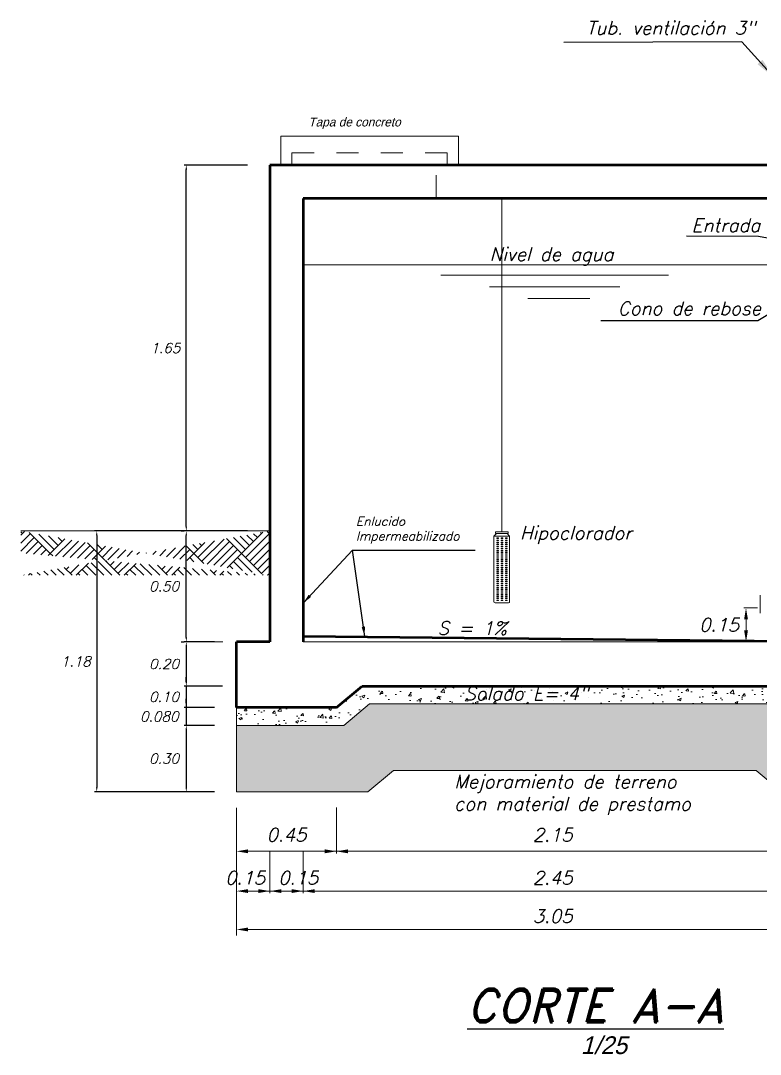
# Model space of a CAD drawing. Extents: x 3.4 to 20.4, y 155.9 to 178.3.
# Drawn here: x 12.049 to 15.383, y 173.614 to 178.275 of the extents above; entities that cross this region are included whole.
import ezdxf

# ---------------------------------------------------------------- set-up
doc = ezdxf.new("R2010")
doc.units = 0
doc.header["$LTSCALE"] = 0.005
doc.linetypes.add('TRAZOS2', pattern=[9.525, 6.35, -3.175])
doc.layers.get('0').update_dxf_attribs({"color": 1, "linetype": 'CONTINUOUS', "lineweight": 20})
doc.layers.get('DEFPOINTS').update_dxf_attribs({"linetype": 'CONTINUOUS', "lineweight": 20})
for name, color, linetype, lineweight in [('CONTORNO', 5, 'CONTINUOUS', 20), ('FIERRO', 7, 'CONTINUOUS', 50), ('LAYER1', 9, 'CONTINUOUS', 20), ('MUROSCORTOS', 1, 'CONTINUOUS', 20), ('TEXTO', 5, 'CONTINUOUS', 25)]:
    doc.layers.add(name, color=color, linetype=linetype, lineweight=lineweight)
doc.styles.add('ROMAND', font='romand.shx', dxfattribs={"oblique": 15})
doc.styles.get("Standard").update_dxf_attribs({"font": 'romans.shx', "oblique": 15})
doc.styles.add('STYLE2', font='GOTHIC.TTF', dxfattribs={"oblique": 15})
doc.dimstyles.get("Standard").update_dxf_attribs({"dimscale": 0, "dimtxt": 0.05, "dimasz": 0.05, "dimexe": 0.043, "dimexo": 0.062, "dimgap": 0.049, "dimtad": 2, "dimtih": 1, "dimtoh": 1, "dimzin": 0, "dimdsep": 46, "dimtxsty": 'Standard', "dimcen": 0.25, "dimclrd": 1, "dimclre": 1, "dimclrt": 7, "dimadec": 3, "dimazin": 0, "dimtfac": 1, "dimtmove": 0, "dimatfit": 3, "dimfxl": 1, "dimtolj": 1, "dimtzin": 0, "dimarcsym": 0})
doc.dimstyles.new('STANDARD$0', dxfattribs={"dimtxt": 0.04, "dimasz": 0.05, "dimexe": 0.05, "dimexo": 0.05, "dimgap": 0.03, "dimtad": 3, "dimzin": 1, "dimdsep": 46, "dimtxsty": 'ROMAND', "dimblk": 'OBLIQUE', "dimcen": 0.09, "dimclrd": 1, "dimclre": 1, "dimclrt": 1, "dimadec": 0, "dimazin": 0, "dimtfac": 1, "dimtix": 1, "dimtofl": 0, "dimtmove": 2, "dimatfit": 3, "dimfxl": 1, "dimtolj": 1, "dimtzin": 0, "dimarcsym": 0})
pattern_1 = [(50, (-2.2336, 17.94546), (0.12752927, -0.01115736), [0.013335, -0.146685]), (355, (-2.2336, 17.94546), (-0.02466998, 0.13373965), [0.010668, -0.117348]), (100.451, (-2.22298, 17.94453), (0.10285975, 0.12258168), [0.011333, -0.124663]), (46.1842, (-2.2336, 17.98102), (0.18975533, -0.02942963), [0.0200025, -0.2200275]), (96.6356, (-2.21779, 17.97857), (0.16618296, 0.17319789), [0.0169995, -0.1869945]), (351.184, (-2.2336, 17.98102), (0.16618322, 0.17319758), [0.016002, -0.176022]), (21, (-2.21582, 17.97213), (0.106130416, -0.07158586), [0.013335, -0.146685]), (326, (-2.21582, 17.97213), (0.04326142, 0.12893158), [0.010668, -0.117348]), (71.4514, (-2.20698, 17.96617), (0.14939154, 0.057346), [0.011333, -0.124663]), (37.5, (-2.233604, 17.945465), (0.002162022, 0.059188527), [0, -0.1159256, 0, -0.119126, 0, -0.1177925]), (7.5, (-2.233604, 17.945465), (0.046773764, 0.070126402), [0, -0.0679196, 0, -0.1132586, 0, -0.0448945]), (327.5, (-2.273253, 17.945465), (0.094913417, -0.004010121), [0, -0.04445, 0, -0.138684, 0, -0.184023]), (317.5, (-2.29103, 17.945465), (0.103690427, 0.017798544), [0, -0.057785, 0, -0.0921004, 0, -0.130683])]
pattern_2 = [(37.5, (-2.233604, 17.945465), (-0.001120022, 0.0342589266), [0, -0.0270256, 0, -0.030226, 0, -0.0288925]), (7.5, (-2.233604, 17.945465), (0.03146663, 0.050177757), [0, -0.0145796, 0, -0.0243586, 0, -0.0093345]), (327.5, (-2.255473, 17.945465), (0.055369466, 0.000100603), [0, -0.00889, 0, -0.032004, 0, -0.041783]), (317.5, (-2.255473, 17.945465), (0.053448952, 0.015605053), [0, -0.004445, 0, -0.0209804, 0, -0.024003])]

# ---------------------------------------------------------------- blocks, each defined once
blk = doc.blocks.new('*D1')
at = {"color": 1, "lineweight": -2, "transparency": 16777216}
for p, q in [((12.7716, 175.9739), (12.7851, 175.9739)), ((12.7951, 175.4939), (12.7951, 175.9539)), ((12.7716, 175.4739), (12.7851, 175.4739))]:
    blk.add_line(p, q, dxfattribs=at)
at = {"color": 1, "transparency": 16777216}
for points in [[(12.7917, 175.9539), (12.7984, 175.9539), (12.7951, 175.9739)], [(12.7917, 175.4939), (12.7984, 175.4939), (12.7951, 175.4739)]]:
    blk.add_solid(points, dxfattribs=at)
at = {"layer": 'DEFPOINTS', "color": 0, "transparency": 16777216}
for p in [(12.7951, 175.9739), (12.8716, 175.9739), (12.8716, 175.4739)]:
    blk.add_point(p, dxfattribs=at)
at = {"color": 7, "transparency": 16777216, "insert": (12.6949, 175.7239), "char_height": 0.045, "attachment_point": 5}
blk.add_mtext('\\A1;0.50', dxfattribs=at)
blk = doc.blocks.new('*D2')
at = {"color": 1, "lineweight": -2, "transparency": 16777216}
for p, q in [((12.9216, 175.4739), (12.7851, 175.4739)), ((12.7951, 175.4539), (12.7951, 175.2939)), ((12.959, 175.2739), (12.7851, 175.2739))]:
    blk.add_line(p, q, dxfattribs=at)
at = {"color": 1, "transparency": 16777216}
for points in [[(12.7917, 175.4539), (12.7984, 175.4539), (12.7951, 175.4739)], [(12.7917, 175.2939), (12.7984, 175.2939), (12.7951, 175.2739)]]:
    blk.add_solid(points, dxfattribs=at)
at = {"layer": 'DEFPOINTS', "color": 0, "transparency": 16777216}
for p in [(13.0216, 175.4739), (12.7951, 175.2739), (13.059, 175.2739)]:
    blk.add_point(p, dxfattribs=at)
at = {"color": 7, "transparency": 16777216, "insert": (12.6949, 175.3739), "char_height": 0.045, "attachment_point": 5}
blk.add_mtext('\\A1;0.20', dxfattribs=at)
blk = doc.blocks.new('*D3')
at = {"color": 1, "lineweight": -2, "transparency": 16777216}
for p, q in [((12.959, 175.2739), (12.7851, 175.2739)), ((12.7951, 175.2939), (12.7951, 175.3139)), ((12.7951, 175.2739), (12.7951, 175.1771)), ((12.9216, 175.1771), (12.7851, 175.1771)), ((12.7951, 175.1571), (12.7951, 175.1371))]:
    blk.add_line(p, q, dxfattribs=at)
at = {"color": 1, "transparency": 16777216}
for points in [[(12.7917, 175.2939), (12.7984, 175.2939), (12.7951, 175.2739)], [(12.7917, 175.1571), (12.7984, 175.1571), (12.7951, 175.1771)]]:
    blk.add_solid(points, dxfattribs=at)
at = {"layer": 'DEFPOINTS', "color": 0, "transparency": 16777216}
for p in [(13.059, 175.2739), (12.7951, 175.1771), (13.0216, 175.1771)]:
    blk.add_point(p, dxfattribs=at)
at = {"color": 7, "transparency": 16777216, "insert": (12.6949, 175.2255), "char_height": 0.045, "attachment_point": 5}
blk.add_mtext('\\A1;0.10', dxfattribs=at)
blk = doc.blocks.new('*D4')
at = {"color": 1, "lineweight": -2, "transparency": 16777216}
for p, q in [((12.9216, 175.1771), (12.7851, 175.1771)), ((12.7951, 175.1971), (12.7951, 175.2171)), ((12.7951, 175.1771), (12.7951, 175.0971)), ((12.9216, 175.0971), (12.7851, 175.0971)), ((12.7951, 175.0771), (12.7951, 175.0571))]:
    blk.add_line(p, q, dxfattribs=at)
at = {"color": 1, "transparency": 16777216}
for points in [[(12.7917, 175.1971), (12.7984, 175.1971), (12.7951, 175.1771)], [(12.7917, 175.0771), (12.7984, 175.0771), (12.7951, 175.0971)]]:
    blk.add_solid(points, dxfattribs=at)
at = {"layer": 'DEFPOINTS', "color": 0, "transparency": 16777216}
for p in [(13.0216, 175.1771), (12.7951, 175.0971), (13.0216, 175.0971)]:
    blk.add_point(p, dxfattribs=at)
at = {"color": 7, "transparency": 16777216, "insert": (12.6735, 175.1371), "char_height": 0.045, "attachment_point": 5}
blk.add_mtext('\\A1;0.080', dxfattribs=at)
blk = doc.blocks.new('*D5')
at = {"color": 1, "lineweight": -2, "transparency": 16777216}
for p, q in [((12.9216, 175.0971), (12.7851, 175.0971)), ((12.7951, 175.0771), (12.7951, 174.8171)), ((12.9216, 174.7971), (12.7851, 174.7971))]:
    blk.add_line(p, q, dxfattribs=at)
at = {"color": 1, "transparency": 16777216}
for points in [[(12.7917, 175.0771), (12.7984, 175.0771), (12.7951, 175.0971)], [(12.7917, 174.8171), (12.7984, 174.8171), (12.7951, 174.7971)]]:
    blk.add_solid(points, dxfattribs=at)
at = {"layer": 'DEFPOINTS', "color": 0, "transparency": 16777216}
for p in [(13.0216, 175.0971), (12.7951, 174.7971), (13.0216, 174.7971)]:
    blk.add_point(p, dxfattribs=at)
at = {"color": 7, "transparency": 16777216, "insert": (12.6949, 174.9471), "char_height": 0.045, "attachment_point": 5}
blk.add_mtext('\\A1;0.30', dxfattribs=at)
blk = doc.blocks.new('*D6')
at = {"color": 1, "lineweight": -2, "transparency": 16777216}
for p, q in [((13.0716, 175.9739), (12.3815, 175.9739)), ((12.3915, 175.9539), (12.3915, 174.8171)), ((12.9216, 174.7971), (12.3815, 174.7971))]:
    blk.add_line(p, q, dxfattribs=at)
at = {"color": 1, "transparency": 16777216}
for points in [[(12.3881, 175.9539), (12.3948, 175.9539), (12.3915, 175.9739)], [(12.3881, 174.8171), (12.3948, 174.8171), (12.3915, 174.7971)]]:
    blk.add_solid(points, dxfattribs=at)
at = {"layer": 'DEFPOINTS', "color": 0, "transparency": 16777216}
for p in [(13.1716, 175.9739), (12.3915, 174.7971), (13.0216, 174.7971)]:
    blk.add_point(p, dxfattribs=at)
at = {"color": 7, "transparency": 16777216, "insert": (12.2969, 175.3855), "char_height": 0.045, "attachment_point": 5}
blk.add_mtext('\\A1;1.18', dxfattribs=at)
blk = doc.blocks.new('*D11')
at = {"color": 1, "lineweight": -2, "transparency": 16777216}
for p, q in [((13.0716, 177.6239), (12.7851, 177.6239)), ((12.7951, 175.9939), (12.7951, 177.6039)), ((13.0716, 175.9739), (12.7851, 175.9739))]:
    blk.add_line(p, q, dxfattribs=at)
at = {"color": 1, "transparency": 16777216}
for points in [[(12.7917, 177.6039), (12.7984, 177.6039), (12.7951, 177.6239)], [(12.7917, 175.9939), (12.7984, 175.9939), (12.7951, 175.9739)]]:
    blk.add_solid(points, dxfattribs=at)
at = {"layer": 'DEFPOINTS', "color": 0, "transparency": 16777216}
for p in [(12.7951, 177.6239), (13.1716, 177.6239), (13.1716, 175.9739)]:
    blk.add_point(p, dxfattribs=at)
at = {"color": 7, "transparency": 16777216, "insert": (12.7007, 176.7989), "char_height": 0.045, "attachment_point": 5}
blk.add_mtext('\\A1;1.65', dxfattribs=at)

msp = doc.modelspace()

# ---------------------------------------------------------------- hatches: boundary and pattern name
at = {"layer": 'LAYER1'}
h = msp.add_hatch(dxfattribs=at)
h.set_pattern_fill('AR-PARQ1', color=256, scale=0.0005, angle=45, style=0)
h.set_pattern_definition([(135, (-60.23504, -21.55008), (-0.21552615, 1e-17), [0.1524, -0.1524]), (135, (-60.21708, -21.53211), (-0.21552615, 1e-17), [0.1524, -0.1524]), (135, (-60.19912, -21.51415), (-0.21552615, 1e-17), [0.1524, -0.1524]), (135, (-60.18116, -21.4962), (-0.21552615, 1e-17), [0.1524, -0.1524]), (135, (-60.1632, -21.47823), (-0.21552615, 1e-17), [0.1524, -0.1524]), (135, (-60.14524, -21.46027), (-0.21552615, 1e-17), [0.1524, -0.1524]), (135, (-60.12728, -21.44231), (-0.21552615, 1e-17), [0.1524, -0.1524]), (45, (-60.3428, -21.44231), (0.21552615, -1e-17), [0.1524, -0.1524]), (45, (-60.36077, -21.42435), (0.21552615, -1e-17), [0.1524, -0.1524]), (45, (-60.37873, -21.40639), (0.21552615, -1e-17), [0.1524, -0.1524]), (45, (-60.39669, -21.38843), (0.21552615, -1e-17), [0.1524, -0.1524]), (45, (-60.41465, -21.37047), (0.21552615, -1e-17), [0.1524, -0.1524]), (45, (-60.43261, -21.35251), (0.21552615, -1e-17), [0.1524, -0.1524]), (45, (-60.45057, -21.33455), (0.21552615, -1e-17), [0.1524, -0.1524])])
edge = h.paths.add_edge_path()
edge.add_line((12.0485, 175.7739), (13.1716, 175.7739))
edge.add_line((12.0485, 175.9739), (13.1716, 175.9739))
edge.add_line((12.0485, 175.9739), (12.0485, 175.8739))
edge.add_line((13.1716, 175.7739), (13.1716, 175.9739))
h = msp.add_hatch(dxfattribs=at)
h.set_pattern_fill('AR-CONC', color=256, scale=0.0007, style=0)
h.set_pattern_definition(pattern_1)
h.paths.add_polyline_path([(13.0216, 175.1771), (13.0216, 175.0971), (13.5047, 175.0971), (13.6216, 175.1939), (14.5466, 175.1939), (14.5466, 175.2739), (13.5885, 175.2739), (13.4716, 175.1771)])
h = msp.add_hatch(dxfattribs=at)
h.set_pattern_fill('AR-CONC', color=256, scale=0.0007, style=0)
h.set_pattern_definition(pattern_1)
h.paths.add_polyline_path([(14.5466, 175.1939), (14.5466, 175.2739), (15.5047, 175.2739), (15.6216, 175.1771), (16.0716, 175.1771), (16.0716, 175.0971), (15.5885, 175.0971), (15.4716, 175.1939)])
h = msp.add_hatch(dxfattribs=at)
h.set_pattern_fill('AR-SAND', color=256, scale=0.0007, style=0)
h.set_pattern_definition(pattern_2)
h.paths.add_polyline_path([(13.5047, 175.0971), (13.0216, 175.0971), (13.0216, 174.7971), (13.6129, 174.7971), (13.7298, 174.8939), (14.5466, 174.8939), (14.5466, 175.1939), (13.6216, 175.1939)])
h = msp.add_hatch(dxfattribs=at)
h.set_pattern_fill('AR-SAND', color=256, scale=0.0007, style=0)
h.set_pattern_definition(pattern_2)
h.paths.add_polyline_path([(14.5466, 174.8939), (14.5466, 175.1939), (15.4716, 175.1939), (15.5885, 175.0971), (16.0716, 175.0971), (16.0716, 174.9908), (16.0716, 174.7971), (15.4803, 174.7971), (15.3634, 174.8939)])

# ---------------------------------------------------------------- linework, layer by layer
at = {"color": 1, "lineweight": 5}
msp.add_line((15.3183, 175.6067), (15.3183, 175.4939), dxfattribs=at)
for points in [[(15.3097, 175.5747), (15.327, 175.5747), (15.3183, 175.6267)], [(15.3097, 175.5256), (15.327, 175.5256), (15.3183, 175.4736)], [(13.0736, 174.5205), (13.0736, 174.5379), (13.0216, 174.5292)], [(13.4196, 174.5379), (13.4196, 174.5205), (13.4716, 174.5292)], [(13.5242, 174.5204), (13.5242, 174.5378), (13.4722, 174.5291)], [(13.0736, 174.3412), (13.0736, 174.3585), (13.0216, 174.3499)], [(13.1196, 174.3585), (13.1196, 174.3412), (13.1716, 174.3499)], [(13.224, 174.3411), (13.224, 174.3584), (13.172, 174.3497)], [(13.2696, 174.3585), (13.2696, 174.3412), (13.3216, 174.3499)], [(13.3744, 174.3411), (13.3744, 174.3584), (13.3224, 174.3497)], [(13.0736, 174.1681), (13.0736, 174.1854), (13.0216, 174.1768)]]:
    msp.add_solid(points, dxfattribs=at)
at = {"layer": 'CONTORNO'}
for p, q in [((13.2216, 177.6239), (13.2216, 177.7539)), ((14.0216, 177.7539), (13.2216, 177.7539)), ((14.0216, 177.6289), (14.0216, 177.7539)), ((13.1716, 175.9739), (13.0216, 175.9739)), ((15.7716, 175.4739), (13.3216, 175.4739)), ((13.0216, 175.1771), (13.0216, 175.0971)), ((13.5047, 175.0971), (13.6216, 175.1939)), ((13.6216, 175.1939), (14.5466, 175.1939)), ((14.5466, 175.1939), (15.4716, 175.1939)), ((13.5047, 175.0971), (13.0216, 175.0971))]:
    msp.add_line(p, q, dxfattribs=at)
at = {"layer": 'CONTORNO', "linetype": 'TRAZOS2'}
for p, q in [((13.9716, 177.6789), (13.2716, 177.6789)), ((13.2716, 177.6289), (13.2716, 177.6789)), ((13.9216, 177.4789), (13.9216, 177.6789)), ((13.9716, 177.6289), (13.9716, 177.6789))]:
    msp.add_line(p, q, dxfattribs=at)
at = {"layer": 'CONTORNO', "color": 1}
msp.add_line((14.2175, 175.9698), (14.2175, 177.4739), dxfattribs=at)
at = {"layer": 'CONTORNO', "color": 4, "lineweight": 5}
for p, q in [((15.7716, 177.1739), (13.3216, 177.1739)), ((13.9427, 177.128), (14.9688, 177.128)), ((14.1615, 177.0753), (14.75, 177.0753)), ((14.335, 177.0225), (14.6142, 177.0225))]:
    msp.add_line(p, q, dxfattribs=at)
at = {"layer": 'CONTORNO', "color": 6}
for p, q in [((12.0485, 175.9739), (13.1716, 175.9739)), ((13.0216, 175.0971), (13.0216, 174.7971)), ((13.6129, 174.7971), (13.7298, 174.8939)), ((13.7298, 174.8939), (14.5466, 174.8939)), ((14.5466, 174.8939), (15.3634, 174.8939)), ((15.4803, 174.7971), (15.3634, 174.8939)), ((13.6129, 174.7971), (13.0216, 174.7971))]:
    msp.add_line(p, q, dxfattribs=at)
at = {"layer": 'FIERRO'}
for p, q in [((15.9216, 177.6239), (13.1716, 177.6239)), ((13.1716, 177.6239), (13.1716, 175.4739)), ((15.7716, 177.4739), (13.3216, 177.4739)), ((13.3216, 177.4739), (13.3216, 175.4739)), ((13.1716, 175.4739), (13.0216, 175.4739)), ((13.0216, 175.1771), (13.0216, 175.4739)), ((13.3216, 175.4988), (15.7716, 175.4739)), ((13.4716, 175.1771), (13.5885, 175.2739)), ((13.5885, 175.2739), (14.5466, 175.2739)), ((14.5466, 175.2739), (15.5047, 175.2739)), ((13.4716, 175.1771), (13.0216, 175.1771))]:
    msp.add_line(p, q, dxfattribs=at)
at = {"layer": 'FIERRO', "color": 1, "lineweight": 5}
for p, q in [((15.3705, 175.6267), (15.3083, 175.6267)), ((12.9603, 175.4739), (12.7851, 175.4739)), ((15.3705, 175.4739), (15.3083, 175.4739)), ((13.0216, 174.725), (13.0216, 174.5192)), ((13.4716, 174.7273), (13.4716, 174.5192)), ((13.4716, 174.7273), (13.4716, 174.5192)), ((13.0216, 174.6473), (13.0216, 174.1498)), ((13.061, 174.5291), (13.4516, 174.5292)), ((13.1716, 174.5292), (13.1716, 174.3399)), ((13.2916, 174.5292), (15.6016, 174.5292)), ((13.3216, 174.5292), (13.3216, 174.3399)), ((13.061, 174.3498), (13.1316, 174.3499)), ((13.1416, 174.3499), (15.7516, 174.3499)), ((13.1716, 174.3499), (13.3921, 174.3499)), ((13.2122, 174.3499), (13.3016, 174.3499)), ((13.3216, 174.3499), (13.5421, 174.3499)), ((13.0416, 174.1768), (16.0316, 174.1768))]:
    msp.add_line(p, q, dxfattribs=at)
at = {"layer": 'MUROSCORTOS', "lineweight": 5}
for p, q in [((14.1893, 175.9698), (14.2457, 175.9698)), ((14.1893, 175.9698), (14.1893, 175.9627)), ((14.2457, 175.9698), (14.2457, 175.9627)), ((14.194, 175.9627), (14.1822, 175.951)), ((14.1822, 175.951), (14.1822, 175.6544)), ((14.1822, 175.951), (14.2528, 175.951)), ((14.1893, 175.9627), (14.2457, 175.9627)), ((14.1955, 175.9422), (14.1955, 175.9398)), ((14.1955, 175.9422), (14.2025, 175.9422)), ((14.1955, 175.9398), (14.2025, 175.9398)), ((14.1955, 175.9328), (14.2025, 175.9328)), ((14.1955, 175.9328), (14.1955, 175.9304)), ((14.1955, 175.9304), (14.2025, 175.9304)), ((14.1955, 175.9234), (14.2025, 175.9234)), ((14.1955, 175.9234), (14.1955, 175.921)), ((14.2025, 175.9422), (14.2025, 175.9398)), ((14.2025, 175.9328), (14.2025, 175.9304)), ((14.2025, 175.9234), (14.2025, 175.921)), ((14.2146, 175.9422), (14.2146, 175.9398)), ((14.2146, 175.9422), (14.2217, 175.9422)), ((14.2146, 175.9398), (14.2217, 175.9398)), ((14.2146, 175.9328), (14.2217, 175.9328)), ((14.2146, 175.9328), (14.2146, 175.9304)), ((14.2146, 175.9304), (14.2217, 175.9304)), ((14.2146, 175.9234), (14.2217, 175.9234)), ((14.2146, 175.9234), (14.2146, 175.921)), ((14.2217, 175.9422), (14.2217, 175.9398)), ((14.2217, 175.9328), (14.2217, 175.9304)), ((14.2217, 175.9234), (14.2217, 175.921)), ((14.2338, 175.9422), (14.2338, 175.9398)), ((14.2338, 175.9422), (14.2409, 175.9422)), ((14.2338, 175.9398), (14.2409, 175.9398)), ((14.2338, 175.9328), (14.2409, 175.9328)), ((14.2338, 175.9328), (14.2338, 175.9304)), ((14.2338, 175.9304), (14.2409, 175.9304)), ((14.2338, 175.9234), (14.2409, 175.9234)), ((14.2338, 175.9234), (14.2338, 175.921)), ((14.2409, 175.9422), (14.2409, 175.9398)), ((14.2409, 175.9328), (14.2409, 175.9304)), ((14.2409, 175.9234), (14.2409, 175.921)), ((14.241, 175.9627), (14.2528, 175.951)), ((14.2528, 175.951), (14.2528, 175.6544)), ((14.1955, 175.921), (14.2025, 175.921)), ((14.1955, 175.914), (14.2025, 175.914)), ((14.1955, 175.914), (14.1955, 175.9116)), ((14.1955, 175.9116), (14.2025, 175.9116)), ((14.1955, 175.9045), (14.2025, 175.9045)), ((14.1955, 175.9045), (14.1955, 175.9022)), ((14.1955, 175.9022), (14.2025, 175.9022)), ((14.1955, 175.8951), (14.2025, 175.8951)), ((14.1955, 175.8951), (14.1955, 175.8928)), ((14.1955, 175.8928), (14.2025, 175.8928)), ((14.1955, 175.8857), (14.2025, 175.8857)), ((14.1955, 175.8857), (14.1955, 175.8834)), ((14.1955, 175.8834), (14.2025, 175.8834)), ((14.1955, 175.8763), (14.2025, 175.8763)), ((14.1955, 175.8763), (14.1955, 175.8739)), ((14.2025, 175.914), (14.2025, 175.9116)), ((14.2025, 175.9045), (14.2025, 175.9022)), ((14.2025, 175.8951), (14.2025, 175.8928)), ((14.2025, 175.8857), (14.2025, 175.8834)), ((14.2025, 175.8763), (14.2025, 175.8739)), ((14.2146, 175.921), (14.2217, 175.921)), ((14.2146, 175.914), (14.2217, 175.914)), ((14.2146, 175.914), (14.2146, 175.9116)), ((14.2146, 175.9116), (14.2217, 175.9116)), ((14.2146, 175.9045), (14.2217, 175.9045)), ((14.2146, 175.9045), (14.2146, 175.9022)), ((14.2146, 175.9022), (14.2217, 175.9022)), ((14.2146, 175.8951), (14.2217, 175.8951)), ((14.2146, 175.8951), (14.2146, 175.8928)), ((14.2146, 175.8928), (14.2217, 175.8928)), ((14.2146, 175.8857), (14.2217, 175.8857)), ((14.2146, 175.8857), (14.2146, 175.8834)), ((14.2146, 175.8834), (14.2217, 175.8834)), ((14.2146, 175.8763), (14.2217, 175.8763)), ((14.2146, 175.8763), (14.2146, 175.8739)), ((14.2217, 175.914), (14.2217, 175.9116)), ((14.2217, 175.9045), (14.2217, 175.9022)), ((14.2217, 175.8951), (14.2217, 175.8928)), ((14.2217, 175.8857), (14.2217, 175.8834)), ((14.2217, 175.8763), (14.2217, 175.8739)), ((14.2338, 175.921), (14.2409, 175.921)), ((14.2338, 175.914), (14.2409, 175.914)), ((14.2338, 175.914), (14.2338, 175.9116)), ((14.2338, 175.9116), (14.2409, 175.9116)), ((14.2338, 175.9045), (14.2409, 175.9045)), ((14.2338, 175.9045), (14.2338, 175.9022)), ((14.2338, 175.9022), (14.2409, 175.9022)), ((14.2338, 175.8951), (14.2409, 175.8951)), ((14.2338, 175.8951), (14.2338, 175.8928)), ((14.2338, 175.8928), (14.2409, 175.8928)), ((14.2338, 175.8857), (14.2409, 175.8857)), ((14.2338, 175.8857), (14.2338, 175.8834)), ((14.2338, 175.8834), (14.2409, 175.8834)), ((14.2338, 175.8763), (14.2409, 175.8763)), ((14.2338, 175.8763), (14.2338, 175.8739)), ((14.2409, 175.914), (14.2409, 175.9116)), ((14.2409, 175.9045), (14.2409, 175.9022)), ((14.2409, 175.8951), (14.2409, 175.8928)), ((14.2409, 175.8857), (14.2409, 175.8834)), ((14.2409, 175.8763), (14.2409, 175.8739)), ((14.1955, 175.8739), (14.2025, 175.8739)), ((14.1955, 175.8669), (14.2025, 175.8669)), ((14.1955, 175.8669), (14.1955, 175.8645)), ((14.1955, 175.8645), (14.2025, 175.8645)), ((14.1955, 175.8575), (14.2025, 175.8575)), ((14.1955, 175.8575), (14.1955, 175.8551)), ((14.1955, 175.8551), (14.2025, 175.8551)), ((14.1955, 175.8481), (14.2025, 175.8481)), ((14.1955, 175.8481), (14.1955, 175.8457)), ((14.1955, 175.8457), (14.2025, 175.8457)), ((14.1955, 175.8386), (14.2025, 175.8386)), ((14.1955, 175.8386), (14.1955, 175.8363)), ((14.1955, 175.8363), (14.2025, 175.8363)), ((14.2025, 175.8669), (14.2025, 175.8645)), ((14.2025, 175.8575), (14.2025, 175.8551)), ((14.2025, 175.8481), (14.2025, 175.8457)), ((14.2025, 175.8386), (14.2025, 175.8363)), ((14.2146, 175.8739), (14.2217, 175.8739)), ((14.2146, 175.8669), (14.2217, 175.8669)), ((14.2146, 175.8669), (14.2146, 175.8645)), ((14.2146, 175.8645), (14.2217, 175.8645)), ((14.2146, 175.8575), (14.2217, 175.8575)), ((14.2146, 175.8575), (14.2146, 175.8551)), ((14.2146, 175.8551), (14.2217, 175.8551)), ((14.2146, 175.8481), (14.2217, 175.8481)), ((14.2146, 175.8481), (14.2146, 175.8457)), ((14.2146, 175.8457), (14.2217, 175.8457)), ((14.2146, 175.8386), (14.2217, 175.8386)), ((14.2146, 175.8386), (14.2146, 175.8363)), ((14.2146, 175.8363), (14.2217, 175.8363)), ((14.2217, 175.8669), (14.2217, 175.8645)), ((14.2217, 175.8575), (14.2217, 175.8551)), ((14.2217, 175.8481), (14.2217, 175.8457)), ((14.2217, 175.8386), (14.2217, 175.8363)), ((14.2338, 175.8739), (14.2409, 175.8739)), ((14.2338, 175.8669), (14.2409, 175.8669)), ((14.2338, 175.8669), (14.2338, 175.8645)), ((14.2338, 175.8645), (14.2409, 175.8645)), ((14.2338, 175.8575), (14.2409, 175.8575)), ((14.2338, 175.8575), (14.2338, 175.8551)), ((14.2338, 175.8551), (14.2409, 175.8551)), ((14.2338, 175.8481), (14.2409, 175.8481)), ((14.2338, 175.8481), (14.2338, 175.8457)), ((14.2338, 175.8457), (14.2409, 175.8457)), ((14.2338, 175.8386), (14.2409, 175.8386)), ((14.2338, 175.8386), (14.2338, 175.8363)), ((14.2338, 175.8363), (14.2409, 175.8363)), ((14.2409, 175.8669), (14.2409, 175.8645)), ((14.2409, 175.8575), (14.2409, 175.8551)), ((14.2409, 175.8481), (14.2409, 175.8457)), ((14.2409, 175.8386), (14.2409, 175.8363)), ((14.1955, 175.8292), (14.2025, 175.8292)), ((14.1955, 175.8292), (14.1955, 175.8269)), ((14.1955, 175.8269), (14.2025, 175.8269)), ((14.1955, 175.8198), (14.2025, 175.8198)), ((14.1955, 175.8198), (14.1955, 175.8175)), ((14.1955, 175.8175), (14.2025, 175.8175)), ((14.1955, 175.8104), (14.2025, 175.8104)), ((14.1955, 175.8104), (14.1955, 175.8081)), ((14.1955, 175.8081), (14.2025, 175.8081)), ((14.1955, 175.8022), (14.1955, 175.7998)), ((14.1955, 175.8022), (14.2025, 175.8022)), ((14.1955, 175.7998), (14.2025, 175.7998)), ((14.1955, 175.7939), (14.2025, 175.7939)), ((14.1955, 175.7939), (14.1955, 175.7916)), ((14.1955, 175.7916), (14.2025, 175.7916)), ((14.1955, 175.7845), (14.1955, 175.7822)), ((14.1955, 175.7845), (14.2025, 175.7845)), ((14.2025, 175.8292), (14.2025, 175.8269)), ((14.2025, 175.8198), (14.2025, 175.8175)), ((14.2025, 175.8104), (14.2025, 175.8081)), ((14.2025, 175.8022), (14.2025, 175.7998)), ((14.2025, 175.7939), (14.2025, 175.7916)), ((14.2025, 175.7845), (14.2025, 175.7822)), ((14.2146, 175.8292), (14.2217, 175.8292)), ((14.2146, 175.8292), (14.2146, 175.8269)), ((14.2146, 175.8269), (14.2217, 175.8269)), ((14.2146, 175.8198), (14.2217, 175.8198)), ((14.2146, 175.8198), (14.2146, 175.8175)), ((14.2146, 175.8175), (14.2217, 175.8175)), ((14.2146, 175.8104), (14.2217, 175.8104)), ((14.2146, 175.8104), (14.2146, 175.8081)), ((14.2146, 175.8081), (14.2217, 175.8081)), ((14.2146, 175.8022), (14.2146, 175.7998)), ((14.2146, 175.8022), (14.2217, 175.8022)), ((14.2146, 175.7998), (14.2217, 175.7998)), ((14.2146, 175.7939), (14.2217, 175.7939)), ((14.2146, 175.7939), (14.2146, 175.7916)), ((14.2146, 175.7916), (14.2217, 175.7916)), ((14.2146, 175.7845), (14.2146, 175.7822)), ((14.2146, 175.7845), (14.2217, 175.7845)), ((14.2217, 175.8292), (14.2217, 175.8269)), ((14.2217, 175.8198), (14.2217, 175.8175)), ((14.2217, 175.8104), (14.2217, 175.8081)), ((14.2217, 175.8022), (14.2217, 175.7998)), ((14.2217, 175.7939), (14.2217, 175.7916)), ((14.2217, 175.7845), (14.2217, 175.7822)), ((14.2338, 175.8292), (14.2409, 175.8292)), ((14.2338, 175.8292), (14.2338, 175.8269)), ((14.2338, 175.8269), (14.2409, 175.8269)), ((14.2338, 175.8198), (14.2409, 175.8198)), ((14.2338, 175.8198), (14.2338, 175.8175)), ((14.2338, 175.8175), (14.2409, 175.8175)), ((14.2338, 175.8104), (14.2409, 175.8104)), ((14.2338, 175.8104), (14.2338, 175.8081)), ((14.2338, 175.8081), (14.2409, 175.8081)), ((14.2338, 175.8022), (14.2338, 175.7998)), ((14.2338, 175.8022), (14.2409, 175.8022)), ((14.2338, 175.7998), (14.2409, 175.7998)), ((14.2338, 175.7939), (14.2409, 175.7939)), ((14.2338, 175.7939), (14.2338, 175.7916)), ((14.2338, 175.7916), (14.2409, 175.7916)), ((14.2338, 175.7845), (14.2338, 175.7822)), ((14.2338, 175.7845), (14.2409, 175.7845)), ((14.2409, 175.8292), (14.2409, 175.8269)), ((14.2409, 175.8198), (14.2409, 175.8175)), ((14.2409, 175.8104), (14.2409, 175.8081)), ((14.2409, 175.8022), (14.2409, 175.7998)), ((14.2409, 175.7939), (14.2409, 175.7916)), ((14.2409, 175.7845), (14.2409, 175.7822)), ((14.1955, 175.7822), (14.2025, 175.7822)), ((14.1955, 175.7751), (14.1955, 175.7728)), ((14.1955, 175.7751), (14.2025, 175.7751)), ((14.1955, 175.7728), (14.2025, 175.7728)), ((14.1955, 175.7657), (14.1955, 175.7633)), ((14.1955, 175.7657), (14.2025, 175.7657)), ((14.1955, 175.7633), (14.2025, 175.7633)), ((14.1955, 175.7563), (14.1955, 175.7539)), ((14.1955, 175.7563), (14.2025, 175.7563)), ((14.1955, 175.7539), (14.2025, 175.7539)), ((14.1955, 175.7469), (14.1955, 175.7445)), ((14.1955, 175.7469), (14.2025, 175.7469)), ((14.1955, 175.7445), (14.2025, 175.7445)), ((14.1955, 175.7375), (14.1955, 175.7351)), ((14.1955, 175.7375), (14.2025, 175.7375)), ((14.2025, 175.7751), (14.2025, 175.7728)), ((14.2025, 175.7657), (14.2025, 175.7633)), ((14.2025, 175.7563), (14.2025, 175.7539)), ((14.2025, 175.7469), (14.2025, 175.7445)), ((14.2025, 175.7375), (14.2025, 175.7351)), ((14.2146, 175.7822), (14.2217, 175.7822)), ((14.2146, 175.7751), (14.2146, 175.7728)), ((14.2146, 175.7751), (14.2217, 175.7751)), ((14.2146, 175.7728), (14.2217, 175.7728)), ((14.2146, 175.7657), (14.2146, 175.7633)), ((14.2146, 175.7657), (14.2217, 175.7657)), ((14.2146, 175.7633), (14.2217, 175.7633)), ((14.2146, 175.7563), (14.2146, 175.7539)), ((14.2146, 175.7563), (14.2217, 175.7563)), ((14.2146, 175.7539), (14.2217, 175.7539)), ((14.2146, 175.7469), (14.2146, 175.7445)), ((14.2146, 175.7469), (14.2217, 175.7469)), ((14.2146, 175.7445), (14.2217, 175.7445)), ((14.2146, 175.7375), (14.2146, 175.7351)), ((14.2146, 175.7375), (14.2217, 175.7375)), ((14.2217, 175.7751), (14.2217, 175.7728)), ((14.2217, 175.7657), (14.2217, 175.7633)), ((14.2217, 175.7563), (14.2217, 175.7539)), ((14.2217, 175.7469), (14.2217, 175.7445)), ((14.2217, 175.7375), (14.2217, 175.7351)), ((14.2338, 175.7822), (14.2409, 175.7822)), ((14.2338, 175.7751), (14.2338, 175.7728)), ((14.2338, 175.7751), (14.2409, 175.7751)), ((14.2338, 175.7728), (14.2409, 175.7728)), ((14.2338, 175.7657), (14.2338, 175.7633)), ((14.2338, 175.7657), (14.2409, 175.7657)), ((14.2338, 175.7633), (14.2409, 175.7633)), ((14.2338, 175.7563), (14.2338, 175.7539)), ((14.2338, 175.7563), (14.2409, 175.7563)), ((14.2338, 175.7539), (14.2409, 175.7539)), ((14.2338, 175.7469), (14.2338, 175.7445)), ((14.2338, 175.7469), (14.2409, 175.7469)), ((14.2338, 175.7445), (14.2409, 175.7445)), ((14.2338, 175.7375), (14.2338, 175.7351)), ((14.2338, 175.7375), (14.2409, 175.7375)), ((14.2409, 175.7751), (14.2409, 175.7728)), ((14.2409, 175.7657), (14.2409, 175.7633)), ((14.2409, 175.7563), (14.2409, 175.7539)), ((14.2409, 175.7469), (14.2409, 175.7445)), ((14.2409, 175.7375), (14.2409, 175.7351)), ((14.1955, 175.7351), (14.2025, 175.7351)), ((14.1955, 175.728), (14.1955, 175.7257)), ((14.1955, 175.728), (14.2025, 175.728)), ((14.1955, 175.7257), (14.2025, 175.7257)), ((14.1955, 175.7186), (14.1955, 175.7163)), ((14.1955, 175.7186), (14.2025, 175.7186)), ((14.1955, 175.7163), (14.2025, 175.7163)), ((14.1955, 175.7092), (14.1955, 175.7069)), ((14.1955, 175.7092), (14.2025, 175.7092)), ((14.1955, 175.7069), (14.2025, 175.7069)), ((14.1955, 175.6998), (14.1955, 175.6974)), ((14.1955, 175.6998), (14.2025, 175.6998)), ((14.1955, 175.6974), (14.2025, 175.6974)), ((14.1955, 175.6904), (14.1955, 175.688)), ((14.1955, 175.6904), (14.2025, 175.6904)), ((14.2025, 175.728), (14.2025, 175.7257)), ((14.2025, 175.7186), (14.2025, 175.7163)), ((14.2025, 175.7092), (14.2025, 175.7069)), ((14.2025, 175.6998), (14.2025, 175.6974)), ((14.2025, 175.6904), (14.2025, 175.688)), ((14.2146, 175.7351), (14.2217, 175.7351)), ((14.2146, 175.728), (14.2146, 175.7257)), ((14.2146, 175.728), (14.2217, 175.728)), ((14.2146, 175.7257), (14.2217, 175.7257)), ((14.2146, 175.7186), (14.2146, 175.7163)), ((14.2146, 175.7186), (14.2217, 175.7186)), ((14.2146, 175.7163), (14.2217, 175.7163)), ((14.2146, 175.7092), (14.2146, 175.7069)), ((14.2146, 175.7092), (14.2217, 175.7092)), ((14.2146, 175.7069), (14.2217, 175.7069)), ((14.2146, 175.6998), (14.2146, 175.6974)), ((14.2146, 175.6998), (14.2217, 175.6998)), ((14.2146, 175.6974), (14.2217, 175.6974)), ((14.2146, 175.6904), (14.2146, 175.688)), ((14.2146, 175.6904), (14.2217, 175.6904)), ((14.2217, 175.728), (14.2217, 175.7257)), ((14.2217, 175.7186), (14.2217, 175.7163)), ((14.2217, 175.7092), (14.2217, 175.7069)), ((14.2217, 175.6998), (14.2217, 175.6974)), ((14.2217, 175.6904), (14.2217, 175.688)), ((14.2338, 175.7351), (14.2409, 175.7351)), ((14.2338, 175.728), (14.2338, 175.7257)), ((14.2338, 175.728), (14.2409, 175.728)), ((14.2338, 175.7257), (14.2409, 175.7257)), ((14.2338, 175.7186), (14.2338, 175.7163)), ((14.2338, 175.7186), (14.2409, 175.7186)), ((14.2338, 175.7163), (14.2409, 175.7163)), ((14.2338, 175.7092), (14.2338, 175.7069)), ((14.2338, 175.7092), (14.2409, 175.7092)), ((14.2338, 175.7069), (14.2409, 175.7069)), ((14.2338, 175.6998), (14.2338, 175.6974)), ((14.2338, 175.6998), (14.2409, 175.6998)), ((14.2338, 175.6974), (14.2409, 175.6974)), ((14.2338, 175.6904), (14.2338, 175.688)), ((14.2338, 175.6904), (14.2409, 175.6904)), ((14.2409, 175.728), (14.2409, 175.7257)), ((14.2409, 175.7186), (14.2409, 175.7163)), ((14.2409, 175.7092), (14.2409, 175.7069)), ((14.2409, 175.6998), (14.2409, 175.6974)), ((14.2409, 175.6904), (14.2409, 175.688)), ((14.1869, 175.6497), (14.2481, 175.6497)), ((14.1955, 175.688), (14.2025, 175.688)), ((14.1955, 175.681), (14.1955, 175.6786)), ((14.1955, 175.681), (14.2025, 175.681)), ((14.1955, 175.6786), (14.2025, 175.6786)), ((14.1955, 175.6716), (14.1955, 175.6692)), ((14.1955, 175.6716), (14.2025, 175.6716)), ((14.1955, 175.6692), (14.2025, 175.6692)), ((14.1955, 175.6621), (14.1955, 175.6598)), ((14.1955, 175.6621), (14.2025, 175.6621)), ((14.1955, 175.6598), (14.2025, 175.6598)), ((14.2025, 175.681), (14.2025, 175.6786)), ((14.2025, 175.6716), (14.2025, 175.6692)), ((14.2025, 175.6621), (14.2025, 175.6598)), ((14.2146, 175.688), (14.2217, 175.688)), ((14.2146, 175.681), (14.2146, 175.6786)), ((14.2146, 175.681), (14.2217, 175.681)), ((14.2146, 175.6786), (14.2217, 175.6786)), ((14.2146, 175.6716), (14.2146, 175.6692)), ((14.2146, 175.6716), (14.2217, 175.6716)), ((14.2146, 175.6692), (14.2217, 175.6692)), ((14.2146, 175.6621), (14.2146, 175.6598)), ((14.2146, 175.6621), (14.2217, 175.6621)), ((14.2146, 175.6598), (14.2217, 175.6598)), ((14.2217, 175.681), (14.2217, 175.6786)), ((14.2217, 175.6716), (14.2217, 175.6692)), ((14.2217, 175.6621), (14.2217, 175.6598)), ((14.2338, 175.688), (14.2409, 175.688)), ((14.2338, 175.681), (14.2338, 175.6786)), ((14.2338, 175.681), (14.2409, 175.681)), ((14.2338, 175.6786), (14.2409, 175.6786)), ((14.2338, 175.6716), (14.2338, 175.6692)), ((14.2338, 175.6716), (14.2409, 175.6716)), ((14.2338, 175.6692), (14.2409, 175.6692)), ((14.2338, 175.6621), (14.2338, 175.6598)), ((14.2338, 175.6621), (14.2409, 175.6621)), ((14.2338, 175.6598), (14.2409, 175.6598)), ((14.2409, 175.681), (14.2409, 175.6786)), ((14.2409, 175.6716), (14.2409, 175.6692)), ((14.2409, 175.6621), (14.2409, 175.6598))]:
    msp.add_line(p, q, dxfattribs=at)
at = {"layer": 'MUROSCORTOS'}
msp.add_line((15.3828, 175.6848), (15.3828, 175.6033), dxfattribs=at)
at = {"layer": 'MUROSCORTOS', "lineweight": 5}
for centre, start, end in [((14.1869, 175.6544), 180, 270), ((14.2481, 175.6544), 270, 0)]:
    msp.add_arc(centre, 0.00471, start, end, dxfattribs=at)

# ---------------------------------------------------------------- texts
at = {"color": 0, "lineweight": 5}
for s, insert, char_height, attachment_point in [('Tub. ventilación 3"', (15.3593, 178.2422), 0.06, 6), ('Entrada', (15.3819, 177.3523), 0.06, 6), ('Nivel de agua', (14.72, 177.2116), 0.06, 6), ('Cono de rebose', (15.3857, 176.9774), 0.06, 6), ('Enlucido\\PImpermeabilizado', (13.5605, 175.9778), 0.04, 4), ('Hipoclorador', (14.2993, 175.955), 0.06, 4), ('S = 1%', (13.928, 175.5355), 0.06, 4), ('\\A1;0.15', (15.1069, 175.5503), 0.06, 4), ('Solado E= 4"', (14.0483, 175.2405), 0.06, 4), ('Mejoramiento de terreno \\Pcon material de prestamo', (14.0022, 174.7834), 0.06, 4)]:
    msp.add_mtext(s, dxfattribs=dict(at, insert=insert, char_height=char_height, attachment_point=attachment_point))
at = {"color": 0, "insert": (13.3453, 177.838), "char_height": 0.04, "width": 0.8001, "attachment_point": 1, "style": 'STYLE2'}
msp.add_mtext('Tapa de concreto', dxfattribs=at)
at = {"layer": 'FIERRO', "color": 7, "lineweight": 5, "char_height": 0.06, "attachment_point": 5}
for s, insert in [('\\A1;0.45', (13.2466, 174.6037)), ('2.15', (14.4466, 174.6037)), ('\\A1;0.15', (13.0601, 174.4094)), ('\\A1;0.15', (13.2994, 174.4094)), ('2.45', (14.4466, 174.4094)), ('3.05', (14.4466, 174.2363))]:
    msp.add_mtext(s, dxfattribs=dict(at, insert=insert))
at = {"layer": 'TEXTO', "lineweight": -2, "insert": (14.6391, 173.8335), "char_height": 0.15, "width": 2.6167, "attachment_point": 5, "style": 'ROMAND'}
msp.add_mtext('{\\LCORTE A-A}', dxfattribs=at)
at = {"layer": 'TEXTO', "insert": (14.6778, 173.6542), "char_height": 0.08, "width": 0.455441, "attachment_point": 5, "style": 'STYLE2'}
msp.add_mtext('1/25', dxfattribs=at)

# ---------------------------------------------------------------- dimensions: what is measured, and where the dimension line sits
for base, p1, p2, picture, middle in [((12.7951, 177.6239), (13.1716, 175.9739), (13.1716, 177.6239), '*D11', (12.7007, 176.7989)), ((12.3915, 174.7971), (13.1716, 175.9739), (13.0216, 174.7971), '*D6', (12.2969, 175.3855)), ((12.7951, 175.9739), (12.8716, 175.4739), (12.8716, 175.9739), '*D1', (12.6949, 175.7239)), ((12.7951, 175.2739), (13.0216, 175.4739), (13.059, 175.2739), '*D2', (12.6949, 175.3739)), ((12.7951, 174.7971), (13.0216, 175.0971), (13.0216, 174.7971), '*D5', (12.6949, 174.9471))]:
    dim = msp.add_linear_dim(base=base, p1=p1, p2=p2, angle=90, dimstyle='STANDARD$0', override={"dimtxt": 0.045, "dimasz": 0.02, "dimexe": 0.01, "dimexo": 0.1, "dimtad": 2, "dimtih": 1, "dimtoh": 1, "dimzin": 0, "dimtxsty": 'Standard', "dimcen": 0.25, "dimclrt": 7, "dimtdec": 4, "dimtix": 0, "dimtofl": 1, "dimtmove": 0})
    dim.commit()
    dim.dimension.update_dxf_attribs({"geometry": picture, "text_midpoint": middle})
for base, p1, p2, override, picture, middle in [((12.7951, 175.1771), (13.059, 175.2739), (13.0216, 175.1771), {"dimtxt": 0.045, "dimasz": 0.02, "dimexe": 0.01, "dimexo": 0.1, "dimtad": 2, "dimtih": 1, "dimtoh": 1, "dimzin": 0, "dimtxsty": 'Standard', "dimcen": 0.25, "dimclrt": 7, "dimtdec": 4, "dimtix": 0, "dimtofl": 1, "dimtmove": 0}, '*D3', (12.7951, 175.2255)), ((12.7951, 175.0971), (13.0216, 175.1771), (13.0216, 175.0971), {"dimtxt": 0.045, "dimasz": 0.02, "dimexe": 0.01, "dimexo": 0.1, "dimtad": 2, "dimtih": 1, "dimtoh": 1, "dimdec": 3, "dimzin": 0, "dimtxsty": 'Standard', "dimcen": 0.25, "dimclrt": 7, "dimtdec": 4, "dimtix": 0, "dimtofl": 1, "dimtmove": 0}, '*D4', (12.7951, 175.1371))]:
    dim = msp.add_linear_dim(base=base, p1=p1, p2=p2, angle=90, dimstyle='STANDARD$0', override=override)
    dim.commit()
    dim.dimension.update_dxf_attribs({"geometry": picture, "text_midpoint": middle, "dimtype": 160})

# ---------------------------------------------------------------- leaders
at = {"color": 1, "lineweight": 5}
for points, override in [([(15.4417, 178.0216), (15.2999, 178.1797), (14.4976, 178.1762)], {"dimscale": 3, "dimasz": 0.03}), ([(15.5899, 177.26), (15.375, 177.3024), (15.0498, 177.3028)], {"dimscale": 3, "dimasz": 0.03}), ([(15.5356, 177.0203), (15.3719, 176.9222), (14.6638, 176.9222)], {"dimscale": 3, "dimasz": 0.03}), ([(13.3216, 175.6483), (13.5441, 175.8878), (14.0974, 175.8878)], {"dimscale": 3, "dimasz": 0.015}), ([(13.5993, 175.4975), (13.5441, 175.8878)], {"dimscale": 3, "dimasz": 0.015})]:
    msp.add_leader(points, dimstyle='Standard', override=override, dxfattribs=at)

doc.saveas('drawing.dxf')
